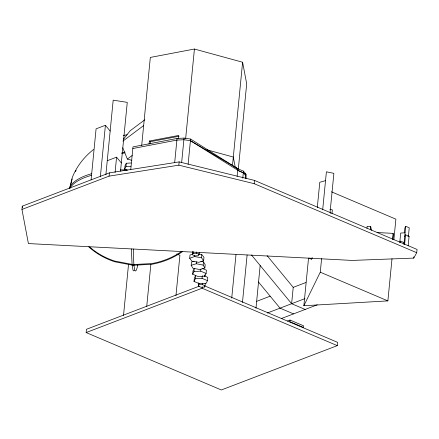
<?xml version="1.0" encoding="UTF-8"?>
<svg xmlns="http://www.w3.org/2000/svg" width="439" height="439" viewBox="0 0 439 439"><rect width="100%" height="100%" fill="white"/><g stroke="black" fill="none" stroke-linecap="round" stroke-linejoin="round"><path stroke-width="0.66" d="M21.95 209.441L22.268 206.171L109.41 172.862L179.161 161.898L254.483 180.413L417.05 249.44L416.732 252.71L413.747 258.099L352.177 260.426L28.403 243.568L21.95 209.441L109.086 176.132L178.838 165.168L254.165 183.683L416.732 252.71M91.076 179.924L96.086 128.83L105.409 125.269L110.162 131.047M100.35 176.862L105.409 125.269M204.936 286.025L337.613 342.36L337.295 345.63L221.333 389.964L86.143 332.559L86.461 329.288L199.218 286.184M105.876 174.777L113.191 100.152L127.266 102.369L120.522 171.128M109.086 176.132L109.41 172.862M115.073 172.483L116.576 157.167L107.253 160.729M127.058 170.228L124.654 169.207L124.972 165.937L126.289 163.253L131.206 162.973M124.654 169.207L125.966 166.524L126.289 163.253M130.773 169.449L132.99 146.884L177.049 138.466L184.045 138.093L190.586 139.048L237.872 168.774L243.469 171.15L245.917 174.124L246.18 178.19M123.518 315.443L128.539 264.273M141.704 145.413L150.33 57.427L194.428 49.036L242.608 62.234L246.691 83.811L238.328 169.07M149.024 144.299L149.348 141.029L178.744 135.437L178.426 138.708M150.16 143.663L150.352 141.698L149.348 141.029M146.714 306.576L150.862 264.278M174.706 162.381L177.049 138.466M178.838 165.168L179.161 161.898M181.636 162.682L184.045 138.093M185.67 138.389L194.428 49.036M188.112 164.312L190.586 139.048M175.957 295.546L179.908 255.289L176.763 253.956M198.455 253.912L201.731 254.455L203.959 257.342L203.636 260.607L198.889 262.335L191.914 261.178L189.692 258.297L190.01 255.026L192.386 254.165M200.974 261.337L203.482 261.831L205.189 264.733L204.865 267.999L199.729 269.546L192.886 268.191L191.179 265.288L191.503 262.023L194.071 261.249M199.29 252.403L199.097 254.362L198.444 255.707L195.081 255.899L192.375 254.752L192.699 251.481M192.375 254.752L193.034 253.407L193.226 251.448M192.661 274.227L192.984 270.956L194.296 268.273L193.978 271.543L192.661 274.227L198.071 276.521L204.788 276.136L206.105 273.453L206.423 270.183L202.22 268.394M189.692 258.297L194.439 256.568L194.565 255.262M199.097 254.362L196.392 253.215L196.524 251.909M194.022 281.421L194.345 278.15L195.657 275.467L195.333 278.738L194.022 281.421L199.432 283.715L206.149 283.331L207.466 280.647L207.784 277.377L204.179 275.846M191.179 265.288L196.315 263.746L196.507 261.787M205.282 283.111L205.029 285.723L204.371 287.068L201.013 287.26L198.307 286.113L198.626 282.842M203.636 260.607L201.413 257.726L201.731 254.455M198.307 286.113L199.092 283.462M206.105 273.453L200.694 271.154L200.886 269.195M204.865 267.999L203.158 265.101L203.482 261.831M207.466 280.647L202.055 278.348L202.313 275.736M205.029 285.723L202.324 284.576L202.45 283.27M86.143 332.559L202.105 288.225L202.231 286.919M204.788 276.136L204.92 274.825M204.371 287.068L204.497 285.762M232.445 165.893L242.608 62.234M237.12 176.412L237.872 168.774L190.427 140.683L183.886 139.728L176.89 140.101L132.825 148.519M242.783 178.135L243.469 171.15M231.726 298.086L235.984 254.68M245.494 178.437L245.917 174.124L237.691 170.184L190.427 140.683M242.46 302.471L247.113 254.999M254.165 183.683L254.483 180.413M255.975 308.222L260.162 265.524M290.02 320.058L289.861 321.694L303.382 327.434L303.541 325.798L290.02 320.058L287.463 321.035M305.143 309.457L291.622 303.711L293.225 287.369L267.126 255.69M392.011 258.67L387.873 300.896L303.865 305.742L308.54 258.066M317.298 207.609L319.784 182.284L325.535 180.638M322.67 209.864L326.402 171.808L333.887 173.356L330.073 212.256L330.649 213.321M303.865 305.742L320.272 272.196L321.611 258.571M331.983 213.584L332.35 209.858L329.854 209.343M366.971 228.285L367.163 226.321L370.719 226.508L371.443 230.343M370.395 229.778L370.719 226.508M392.537 239.255L393.114 233.372L377.134 232.538M392.938 239.387L393.388 234.81L393.114 233.372M393.882 239.601L395.885 219.165L331.418 191.794M399.786 242.235L400.686 233.054L405.071 232.796M400.456 242.394L400.582 241.143L404.11 242.641M404.407 232.599L404.857 228.044L405.713 226.294L409.241 227.792L408.402 236.33M403.924 244.518L405.713 226.294M404.604 244.589L405.559 234.81L409.088 236.308L408.155 245.84M413.747 258.099L413.873 256.793M237.691 170.184L237.872 168.774L234.805 167.325M69.664 188.194L72.254 177.559A71.535 65.515 -5.1 0 1 93.556 149.507M72.161 178.942L69.889 188.243A71.535 28.294 5.6 0 1 91.361 175.375M309.561 258.088L311.273 259.224L311.871 258M400.011 242.306L400.582 241.143M404.703 236.561L405.559 234.81M311.273 259.224L312.354 257.671M123.589 139.103L130.142 130.784L144.788 119.814M122.893 141.117L143.504 125.68M122.766 147.773L127.365 159.094L132.249 155.439M256.749 301.313L270.144 296.193M293.225 287.369L305.934 282.507M267.269 313.023L304.968 298.613M281.404 318.527L317.216 304.842M150.352 141.698L179.085 136.233M125.966 166.524L130.888 166.238M407.836 236.38L409.088 236.308M193.034 253.407L196.392 253.215M193.978 271.543L200.694 271.154M195.333 278.738L202.055 278.348M198.96 284.774L202.324 284.576M89.671 247.009A71.535 65.515 -5.1 0 0 114.749 261.073L132.957 264.558L151.603 263.587A71.535 65.515 -5.1 0 0 181.367 251.613M88.744 246.844A71.535 65.515 -5.1 0 0 114.815 261.787L133.022 265.271L151.669 264.3A71.535 65.515 -5.1 0 0 182.547 251.558M120.582 169.86L127.294 169.959M131.601 248.929A71.535 4.917 -86.1 0 0 131.651 255.224L132.101 264.854L133.879 264.975L134.762 270.15A71.535 4.917 -86.1 0 0 137.819 265.035M194.439 256.568L201.413 257.726M196.315 263.746L203.158 265.101M206.912 149.809L233.312 157.041L235.293 167.5M127.365 159.094L131.865 160.323M320.272 272.196L387.873 300.896M293.548 313.885L280.027 308.145L258.478 281.992M202.105 288.225L337.295 345.63M237.713 170.381L243.31 172.785L245.758 175.759M251.487 254.988L291.622 303.711M116.576 157.167L121.329 162.946M22.268 206.171L22.526 207.51M132.101 264.854L132.984 270.029A71.535 4.917 -86.1 0 0 134.246 270.397M132.957 264.558L133.022 265.271M133.879 264.975L133.434 255.344A71.535 4.917 -86.1 0 1 133.385 249.05M70.042 186.619A71.535 28.294 5.6 0 1 91.521 173.74M75.448 171.572A71.535 65.515 -5.1 0 1 76.106 170.381M121.773 153.716A53.651 49.135 -5.1 0 1 124.956 152.756M123.222 135.541A71.535 65.515 -5.1 0 1 127.134 134.757M121.707 153.002A53.651 49.135 -5.1 0 1 124.89 152.037"/></g></svg>
